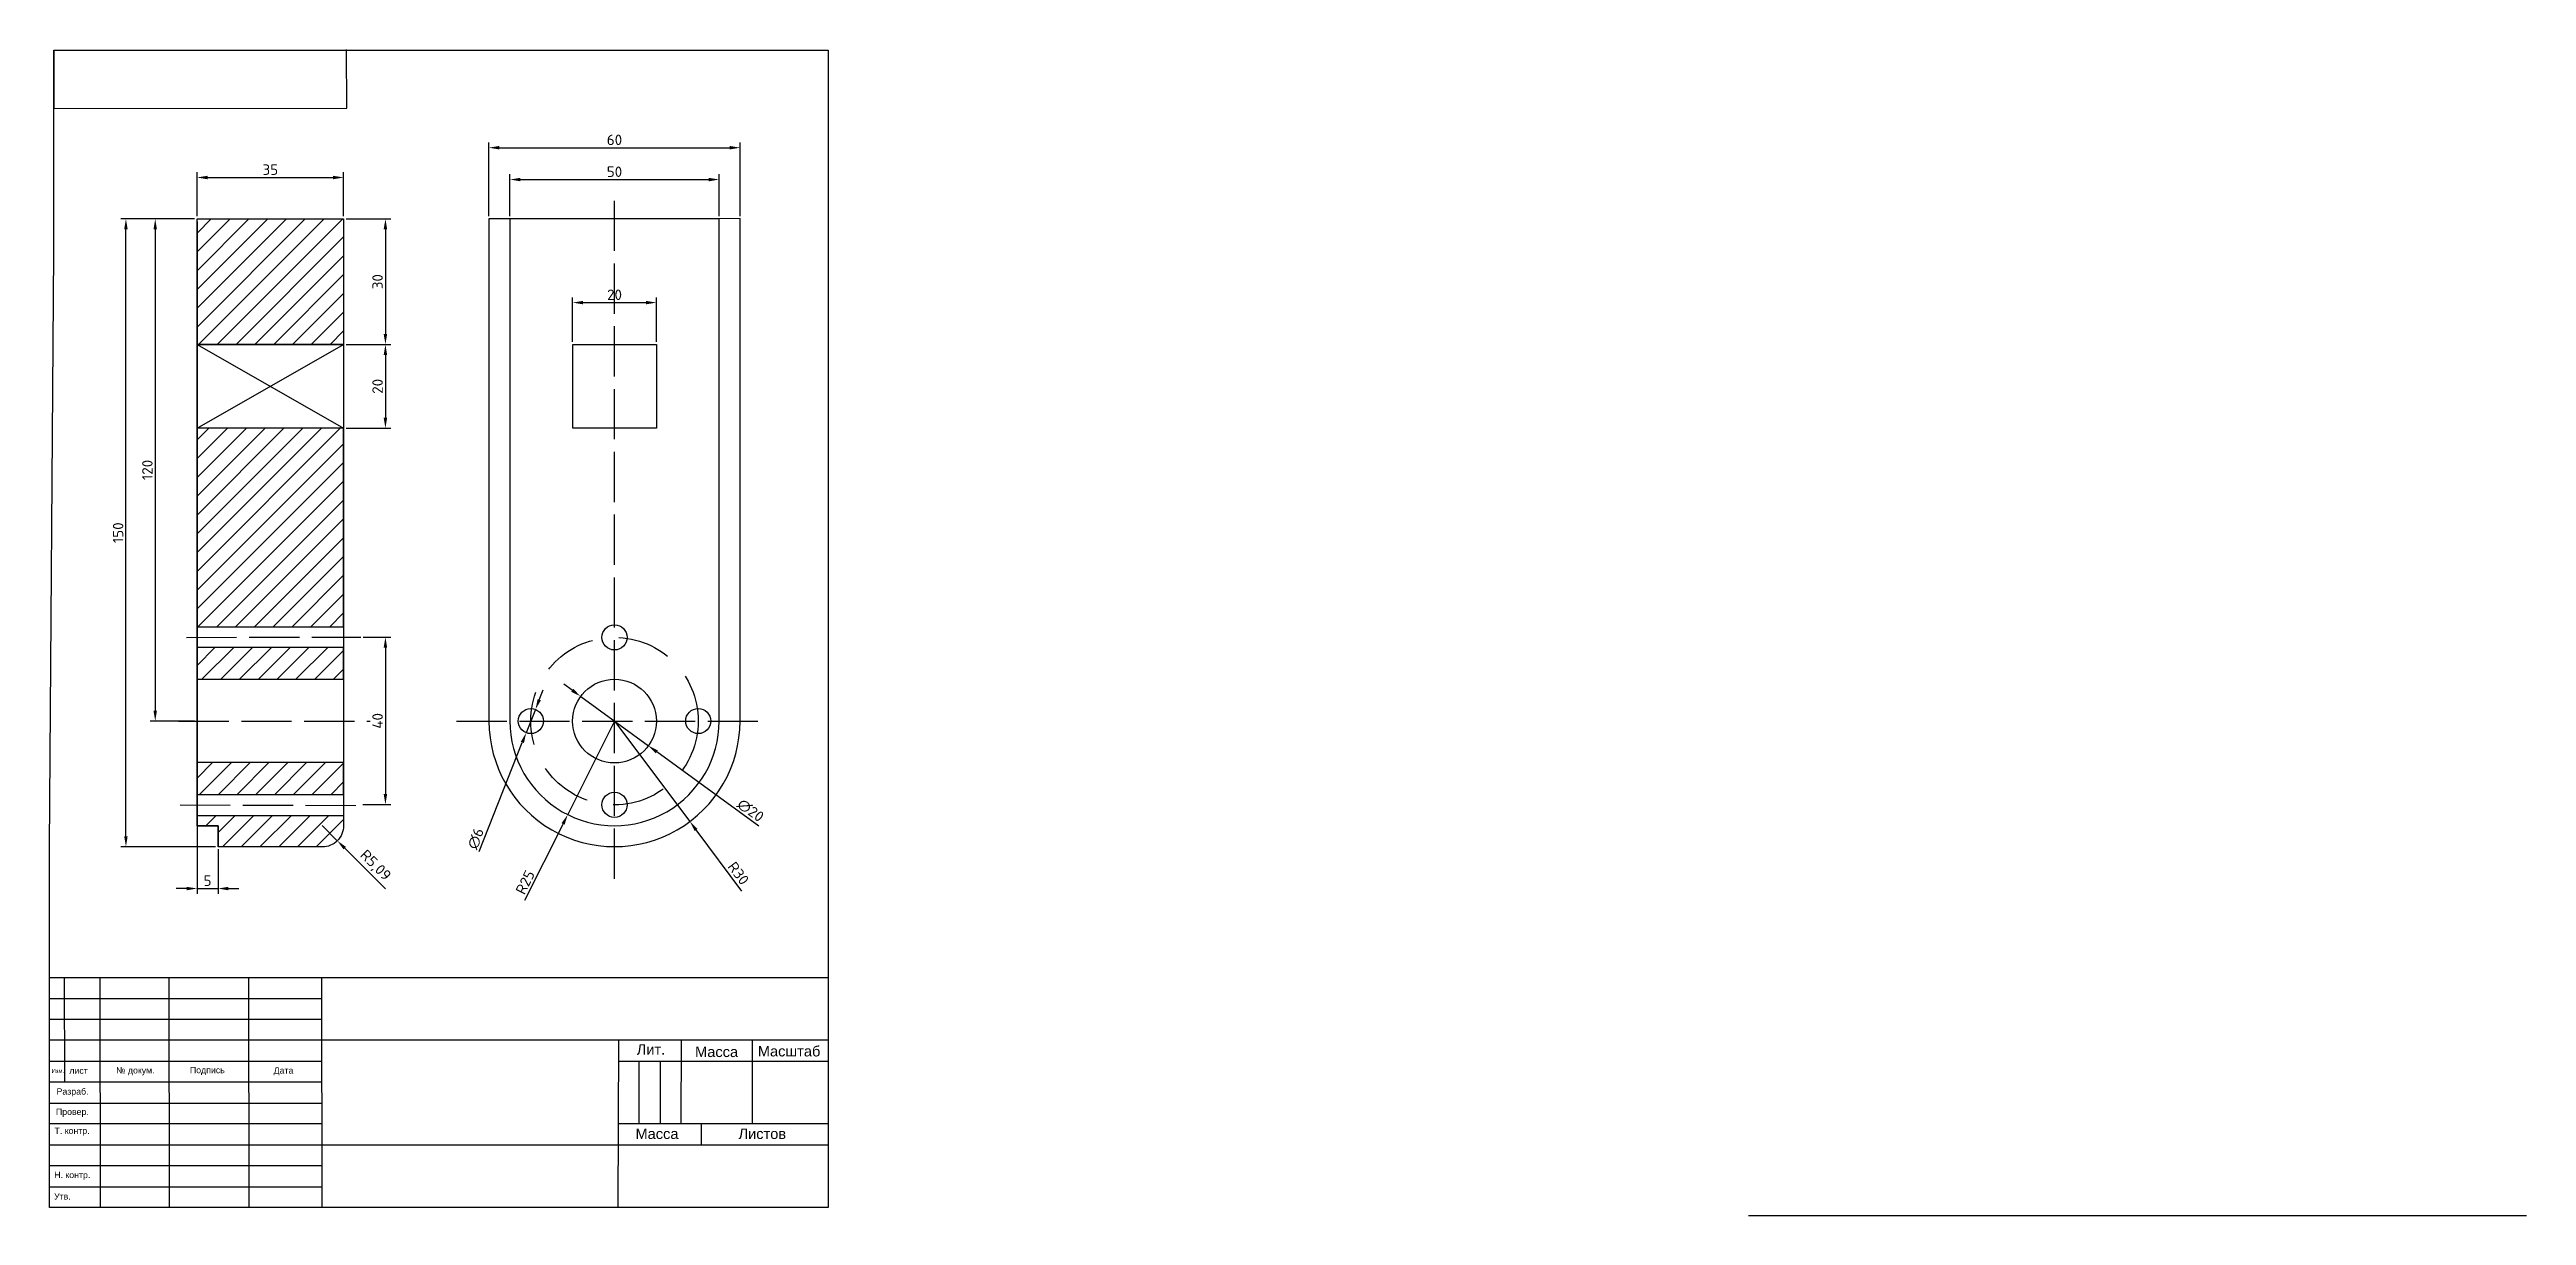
# Paper-space layout 'ISO A3 Title Block' of a CAD drawing. Header units: millimetres. Extents: x 220 to 812, y 11 to 289.
import ezdxf

# ---------------------------------------------------------------- set-up
doc = ezdxf.new("R2010")
doc.units = ezdxf.units.MM
doc.linetypes.add('ACAD_ISO02W100', pattern=[15, 12, -3])
doc.linetypes.add('DASHEDX2', pattern=[38.1, 25.4, -12.7])
doc.styles.add('ISO Proportional', font='isocp.shx')
doc.styles.get("Standard").update_dxf_attribs({"font": 'simplex.shx'})
doc.dimstyles.new('ISO-25', dxfattribs={"dimtxt": 2.5, "dimasz": 2.5, "dimexe": 1.25, "dimexo": 0.625, "dimtad": 1, "dimtxsty": 'Standard', "dimcen": 2.5, "dimadec": 0, "dimazin": 0, "dimtfac": 1, "dimtmove": 0, "dimatfit": 3, "dimfxl": 1, "dimarcsym": 0})
pattern_1 = [(45, (151.072, 1.8964), (-2.245064, 2.245064), [])]

# ---------------------------------------------------------------- blocks, each defined once
blk = doc.blocks.new('*D4')
at = {"color": 0, "lineweight": -2, "ltscale": 0.5, "transparency": 16777216}
for p, q in [((255.32, 248.11), (255.32, 87.49)), ((260.32, 98.11), (260.32, 87.49)), ((252.82, 88.74), (250.32, 88.74)), ((255.32, 88.74), (260.32, 88.74)), ((262.82, 88.74), (265.32, 88.74))]:
    blk.add_line(p, q, dxfattribs=at)
at = {"color": 0, "ltscale": 0.5, "transparency": 16777216}
for points in [[(252.82, 89.15), (252.82, 88.32), (255.32, 88.74)], [(262.82, 89.15), (262.82, 88.32), (260.32, 88.74)]]:
    blk.add_solid(points, dxfattribs=at)
at = {"layer": 'Defpoints', "color": 0, "ltscale": 0.5, "transparency": 16777216}
for p in [(255.32, 248.74), (260.32, 98.74), (260.32, 88.74)]:
    blk.add_point(p, dxfattribs=at)
at = {"color": 0, "ltscale": 0.5, "transparency": 16777216, "insert": (257.82, 90.61), "char_height": 2.5, "attachment_point": 5}
blk.add_mtext('5', dxfattribs=at)
blk = doc.blocks.new('*D5')
at = {"color": 0, "lineweight": -2, "ltscale": 0.5, "transparency": 16777216}
for p, q in [((254.69, 248.74), (237.07, 248.74)), ((238.32, 101.24), (238.32, 246.24)), ((259.69, 98.74), (237.07, 98.74))]:
    blk.add_line(p, q, dxfattribs=at)
at = {"color": 0, "ltscale": 0.5, "transparency": 16777216}
for points in [[(237.9, 246.24), (238.73, 246.24), (238.32, 248.74)], [(237.9, 101.24), (238.73, 101.24), (238.32, 98.74)]]:
    blk.add_solid(points, dxfattribs=at)
at = {"layer": 'Defpoints', "color": 0, "ltscale": 0.5, "transparency": 16777216}
for p in [(238.32, 248.74), (255.32, 248.74), (260.32, 98.74)]:
    blk.add_point(p, dxfattribs=at)
at = {"color": 0, "ltscale": 0.5, "transparency": 16777216, "insert": (236.44, 173.74), "char_height": 2.5, "attachment_point": 5, "rotation": 90}
blk.add_mtext('150', dxfattribs=at)
blk = doc.blocks.new('*D6')
at = {"color": 0, "lineweight": -2, "ltscale": 0.5, "transparency": 16777216}
for p, q in [((254.69, 248.74), (244.07, 248.74)), ((245.32, 246.24), (245.32, 131.24)), ((254.69, 128.74), (244.07, 128.74))]:
    blk.add_line(p, q, dxfattribs=at)
at = {"color": 0, "ltscale": 0.5, "transparency": 16777216}
for points in [[(244.9, 246.24), (245.73, 246.24), (245.32, 248.74)], [(244.9, 131.24), (245.73, 131.24), (245.32, 128.74)]]:
    blk.add_solid(points, dxfattribs=at)
at = {"layer": 'Defpoints', "color": 0, "ltscale": 0.5, "transparency": 16777216}
for p in [(255.32, 248.74), (245.32, 128.74), (255.32, 128.74)]:
    blk.add_point(p, dxfattribs=at)
at = {"color": 0, "ltscale": 0.5, "transparency": 16777216, "insert": (243.44, 188.74), "char_height": 2.5, "attachment_point": 5, "rotation": 90}
blk.add_mtext('120', dxfattribs=at)
blk = doc.blocks.new('*D7')
at = {"color": 0, "lineweight": -2, "ltscale": 0.5, "transparency": 16777216}
for p, q in [((290.94, 248.74), (301.57, 248.74)), ((300.32, 246.24), (300.32, 221.24)), ((290.94, 218.74), (301.57, 218.74))]:
    blk.add_line(p, q, dxfattribs=at)
at = {"color": 0, "ltscale": 0.5, "transparency": 16777216}
for points in [[(299.9, 246.24), (300.73, 246.24), (300.32, 248.74)], [(299.9, 221.24), (300.73, 221.24), (300.32, 218.74)]]:
    blk.add_solid(points, dxfattribs=at)
at = {"layer": 'Defpoints', "color": 0, "ltscale": 0.5, "transparency": 16777216}
for p in [(290.32, 248.74), (290.32, 218.74), (300.32, 218.74)]:
    blk.add_point(p, dxfattribs=at)
at = {"color": 0, "ltscale": 0.5, "transparency": 16777216, "insert": (298.44, 233.74), "char_height": 2.5, "attachment_point": 5, "rotation": 90}
blk.add_mtext('30', dxfattribs=at)
blk = doc.blocks.new('*D8')
at = {"color": 0, "lineweight": -2, "ltscale": 0.5, "transparency": 16777216}
for p, q in [((290.94, 218.74), (301.57, 218.74)), ((300.32, 216.24), (300.32, 201.24)), ((290.94, 198.74), (301.57, 198.74))]:
    blk.add_line(p, q, dxfattribs=at)
at = {"color": 0, "ltscale": 0.5, "transparency": 16777216}
for points in [[(299.9, 216.24), (300.73, 216.24), (300.32, 218.74)], [(299.9, 201.24), (300.73, 201.24), (300.32, 198.74)]]:
    blk.add_solid(points, dxfattribs=at)
at = {"layer": 'Defpoints', "color": 0, "ltscale": 0.5, "transparency": 16777216}
for p in [(290.32, 218.74), (290.32, 198.74), (300.32, 198.74)]:
    blk.add_point(p, dxfattribs=at)
at = {"color": 0, "ltscale": 0.5, "transparency": 16777216, "insert": (298.44, 208.74), "char_height": 2.5, "attachment_point": 5, "rotation": 90}
blk.add_mtext('20', dxfattribs=at)
blk = doc.blocks.new('*D9')
at = {"color": 0, "lineweight": -2, "ltscale": 0.5, "transparency": 16777216}
for p, q in [((295.03, 148.8), (301.57, 148.8)), ((300.32, 146.3), (300.32, 111.3)), ((294.9, 108.8), (301.57, 108.8))]:
    blk.add_line(p, q, dxfattribs=at)
at = {"color": 0, "ltscale": 0.5, "transparency": 16777216}
for points in [[(299.9, 146.3), (300.73, 146.3), (300.32, 148.8)], [(299.9, 111.3), (300.73, 111.3), (300.32, 108.8)]]:
    blk.add_solid(points, dxfattribs=at)
at = {"layer": 'Defpoints', "color": 0, "ltscale": 0.5, "transparency": 16777216}
for p in [(294.4, 148.8), (294.28, 108.8), (300.32, 108.8)]:
    blk.add_point(p, dxfattribs=at)
at = {"color": 0, "ltscale": 0.5, "transparency": 16777216, "insert": (298.44, 128.8), "char_height": 2.5, "attachment_point": 5, "rotation": 90}
blk.add_mtext('40', dxfattribs=at)
blk = doc.blocks.new('*D10')
at = {"color": 0, "lineweight": -2, "ltscale": 0.5, "transparency": 16777216}
for p, q in [((255.32, 249.36), (255.32, 259.88)), ((257.82, 258.63), (287.82, 258.63)), ((290.32, 249.36), (290.32, 259.88))]:
    blk.add_line(p, q, dxfattribs=at)
at = {"color": 0, "ltscale": 0.5, "transparency": 16777216}
for points in [[(257.82, 259.04), (257.82, 258.21), (255.32, 258.63)], [(287.82, 259.04), (287.82, 258.21), (290.32, 258.63)]]:
    blk.add_solid(points, dxfattribs=at)
at = {"layer": 'Defpoints', "color": 0, "ltscale": 0.5, "transparency": 16777216}
for p in [(290.32, 258.63), (255.32, 248.74), (290.32, 248.74)]:
    blk.add_point(p, dxfattribs=at)
at = {"color": 0, "ltscale": 0.5, "transparency": 16777216, "insert": (272.82, 260.5), "char_height": 2.5, "attachment_point": 5}
blk.add_mtext('35', dxfattribs=at)
blk = doc.blocks.new('*D11')
at = {"color": 0, "lineweight": -2, "ltscale": 0.5, "transparency": 16777216}
for p, q in [((345.05, 219.36), (345.05, 229.99)), ((347.55, 228.74), (362.55, 228.74)), ((365.05, 219.36), (365.05, 229.99))]:
    blk.add_line(p, q, dxfattribs=at)
at = {"color": 0, "ltscale": 0.5, "transparency": 16777216}
for points in [[(347.55, 229.15), (347.55, 228.32), (345.05, 228.74)], [(362.55, 229.15), (362.55, 228.32), (365.05, 228.74)]]:
    blk.add_solid(points, dxfattribs=at)
at = {"layer": 'Defpoints', "color": 0, "ltscale": 0.5, "transparency": 16777216}
for p in [(365.05, 228.74), (345.05, 218.74), (365.05, 218.74)]:
    blk.add_point(p, dxfattribs=at)
at = {"color": 0, "ltscale": 0.5, "transparency": 16777216, "insert": (355.05, 230.61), "char_height": 2.5, "attachment_point": 5}
blk.add_mtext('20', dxfattribs=at)
blk = doc.blocks.new('*D12')
at = {"color": 0, "lineweight": -2, "ltscale": 0.5, "transparency": 16777216}
for p, q in [((330.06, 249.38), (330.06, 259.39)), ((332.56, 258.14), (377.56, 258.14)), ((380.06, 249.38), (380.06, 259.39))]:
    blk.add_line(p, q, dxfattribs=at)
at = {"color": 0, "ltscale": 0.5, "transparency": 16777216}
for points in [[(332.56, 258.55), (332.56, 257.72), (330.06, 258.14)], [(377.56, 258.55), (377.56, 257.72), (380.06, 258.14)]]:
    blk.add_solid(points, dxfattribs=at)
at = {"layer": 'Defpoints', "color": 0, "ltscale": 0.5, "transparency": 16777216}
for p in [(380.06, 258.14), (330.06, 248.75), (380.06, 248.75)]:
    blk.add_point(p, dxfattribs=at)
at = {"color": 0, "ltscale": 0.5, "transparency": 16777216, "insert": (355.04, 260.01), "char_height": 2.5, "attachment_point": 5}
blk.add_mtext('50', dxfattribs=at)
blk = doc.blocks.new('*D13')
at = {"color": 0, "lineweight": -2, "ltscale": 0.5, "transparency": 16777216}
for p, q in [((325.06, 249.38), (325.06, 267)), ((385.05, 249.38), (385.05, 267)), ((327.56, 265.75), (382.55, 265.75))]:
    blk.add_line(p, q, dxfattribs=at)
at = {"color": 0, "ltscale": 0.5, "transparency": 16777216}
for points in [[(327.56, 266.17), (327.56, 265.33), (325.06, 265.75)], [(382.55, 266.17), (382.55, 265.33), (385.05, 265.75)]]:
    blk.add_solid(points, dxfattribs=at)
at = {"layer": 'Defpoints', "color": 0, "ltscale": 0.5, "transparency": 16777216}
for p in [(385.05, 265.75), (325.06, 248.75), (385.05, 248.75)]:
    blk.add_point(p, dxfattribs=at)
at = {"color": 0, "ltscale": 0.5, "transparency": 16777216, "insert": (355.04, 267.63), "char_height": 2.5, "attachment_point": 5}
blk.add_mtext('60', dxfattribs=at)
blk = doc.blocks.new('*D14')
at = {"color": 0, "lineweight": -2, "ltscale": 0.5, "transparency": 16777216}
for p, q in [((355.05, 128.75), (343.87, 106.39)), ((333.63, 85.92), (342.75, 104.15))]:
    blk.add_line(p, q, dxfattribs=at)
at = {"color": 0, "ltscale": 0.5, "transparency": 16777216}
blk.add_solid([(342.38, 104.34), (343.12, 103.97), (343.87, 106.39)], dxfattribs=at)
at = {"layer": 'Defpoints', "color": 0, "ltscale": 0.5, "transparency": 16777216}
for p in [(355.05, 128.75), (343.87, 106.39)]:
    blk.add_point(p, dxfattribs=at)
at = {"color": 0, "ltscale": 0.5, "transparency": 16777216, "insert": (333.7, 90.24), "char_height": 2.5, "attachment_point": 5, "rotation": 63.43234}
blk.add_mtext('R25', dxfattribs=at)
blk = doc.blocks.new('*D15')
at = {"color": 0, "lineweight": -2, "ltscale": 0.5, "transparency": 16777216}
for p, q in [((355.05, 128.75), (373.05, 104.75)), ((385.5, 88.14), (374.55, 102.75))]:
    blk.add_line(p, q, dxfattribs=at)
at = {"color": 0, "ltscale": 0.5, "transparency": 16777216}
blk.add_solid([(374.88, 103), (374.21, 102.5), (373.05, 104.75)], dxfattribs=at)
at = {"layer": 'Defpoints', "color": 0, "ltscale": 0.5, "transparency": 16777216}
for p in [(355.05, 128.75), (373.05, 104.75)]:
    blk.add_point(p, dxfattribs=at)
at = {"color": 0, "ltscale": 0.5, "transparency": 16777216, "insert": (384.66, 92.38), "char_height": 2.5, "attachment_point": 5, "rotation": 306.86391}
blk.add_mtext('R30', dxfattribs=at)
blk = doc.blocks.new('*D16')
at = {"color": 0, "lineweight": -2, "ltscale": 0.5, "transparency": 16777216}
for p, q in [((337.08, 133.86), (338, 136.19)), ((336.16, 131.54), (333.94, 125.96)), ((322.71, 97.61), (333.02, 123.64))]:
    blk.add_line(p, q, dxfattribs=at)
at = {"color": 0, "ltscale": 0.5, "transparency": 16777216}
for points in [[(336.69, 134.01), (337.46, 133.71), (336.16, 131.54)], [(332.64, 123.79), (333.41, 123.48), (333.94, 125.96)]]:
    blk.add_solid(points, dxfattribs=at)
at = {"layer": 'Defpoints', "color": 0, "ltscale": 0.5, "transparency": 16777216}
for p in [(336.16, 131.54), (333.94, 125.96)]:
    blk.add_point(p, dxfattribs=at)
at = {"color": 0, "ltscale": 0.5, "transparency": 16777216, "insert": (321.9, 100.66), "char_height": 2.5, "attachment_point": 5, "rotation": 68.37963}
blk.add_mtext('∅6', dxfattribs=at)
blk = doc.blocks.new('*D17')
at = {"color": 0, "lineweight": -2, "ltscale": 0.5, "transparency": 16777216}
for p, q in [((344.95, 136.11), (342.93, 137.58)), ((346.97, 134.64), (363.13, 122.86)), ((389.49, 103.66), (365.15, 121.39))]:
    blk.add_line(p, q, dxfattribs=at)
at = {"color": 0, "ltscale": 0.5, "transparency": 16777216}
for points in [[(345.19, 136.45), (344.7, 135.77), (346.97, 134.64)], [(365.4, 121.73), (364.91, 121.05), (363.13, 122.86)]]:
    blk.add_solid(points, dxfattribs=at)
at = {"layer": 'Defpoints', "color": 0, "ltscale": 0.5, "transparency": 16777216}
for p in [(346.97, 134.64), (363.13, 122.86)]:
    blk.add_point(p, dxfattribs=at)
at = {"color": 0, "ltscale": 0.5, "transparency": 16777216, "insert": (387.54, 107.4), "char_height": 2.5, "attachment_point": 5, "rotation": 323.92389}
blk.add_mtext('∅20', dxfattribs=at)
blk = doc.blocks.new('*D18')
at = {"color": 0, "lineweight": -2, "ltscale": 0.5, "transparency": 16777216}
for p, q in [((285.23, 103.77), (288.82, 100.16)), ((300.3, 88.66), (290.59, 98.39))]:
    blk.add_line(p, q, dxfattribs=at)
at = {"color": 0, "ltscale": 0.5, "transparency": 16777216}
blk.add_solid([(290.88, 98.69), (290.29, 98.1), (288.82, 100.16)], dxfattribs=at)
at = {"layer": 'Defpoints', "color": 0, "ltscale": 0.5, "transparency": 16777216}
for p in [(285.23, 103.77), (288.82, 100.16)]:
    blk.add_point(p, dxfattribs=at)
at = {"color": 0, "ltscale": 0.5, "transparency": 16777216, "insert": (297.82, 94.14), "char_height": 2.5, "attachment_point": 5, "rotation": 314.94171}
blk.add_mtext('R5,09', dxfattribs=at)

psp = doc.layouts.new('ISO A3 Title Block')

# ---------------------------------------------------------------- hatches: boundary and pattern name
h = psp.add_hatch()
h.set_pattern_fill('ANSI31', color=256)
h.set_pattern_definition(pattern_1)
h.paths.add_polyline_path([(290.317, 218.737), (255.317, 218.737), (255.317, 248.737), (290.317, 248.737)])
h = psp.add_hatch()
h.set_pattern_fill('ANSI31', color=256)
h.set_pattern_definition(pattern_1)
h.paths.add_polyline_path([(290.317, 151.306), (290.317, 198.737), (255.317, 198.737), (255.317, 151.237)])
h = psp.add_hatch()
h.set_pattern_fill('ANSI31', color=256)
h.set_pattern_definition(pattern_1)
edge = h.paths.add_edge_path()
edge.add_line((255.317, 138.737), (290.317, 138.737))
edge.add_line((290.317, 138.737), (290.317, 146.343))
edge.add_line((290.317, 146.343), (255.317, 146.343))
edge.add_line((255.317, 146.343), (255.317, 138.737))
edge.add_line((255.317, 111.222), (290.317, 111.222))
edge.add_line((290.317, 111.222), (290.317, 118.828))
edge.add_line((290.317, 118.828), (255.317, 118.828))
edge.add_line((255.317, 118.828), (255.317, 111.222))
at = {"ltscale": 0.5}
h = psp.add_hatch(dxfattribs=at)
h.set_pattern_fill('ANSI31', color=256)
h.set_pattern_definition(pattern_1)
h.paths.add_polyline_path([(290.317, 103.767), (290.317, 106.222), (255.317, 106.222), (255.317, 103.737), (260.317, 103.737), (260.317, 98.727), (285.217, 98.677, 0.4148093)])

# ---------------------------------------------------------------- linework, layer by layer
for p, q in [((221.113, 289.091), (221.113, 275.091)), ((291.113, 275.204), (290.989, 289.204)), ((221.113, 275.091), (291.113, 275.204)), ((255.317, 111.222), (255.317, 108.722)), ((255.317, 108.722), (255.317, 106.222)), ((255.317, 103.737), (260.317, 103.737)), ((260.317, 103.737), (260.317, 98.737)), ((220.067, 67.487), (405.923, 67.487)), ((220.067, 67.487), (227.067, 67.487)), ((223.567, 67.487), (223.603, 42.487)), ((227.067, 67.487), (237.067, 67.477)), ((232.067, 67.482), (232.145, 12.482)), ((237.067, 67.477), (260.067, 67.48)), ((248.567, 67.478), (248.645, 12.478)), ((260.067, 67.48), (275.067, 67.482)), ((267.567, 67.481), (267.645, 12.481)), ((275.067, 67.482), (285.067, 67.484)), ((285.067, 67.484), (285.145, 12.484)), ((220.067, 62.487), (285.074, 62.487)), ((220.067, 57.487), (285.081, 57.487)), ((405.975, 52.487), (220.067, 52.487)), ((220.067, 47.487), (285.096, 47.487)), ((355.975, 52.514), (355.861, 12.487)), ((355.96, 47.487), (406.113, 47.487)), ((360.918, 32.511), (360.918, 47.487)), ((360.96, 47.487), (365.96, 47.487)), ((365.96, 47.487), (365.96, 32.487)), ((370.975, 52.528), (370.918, 32.528)), ((387.975, 52.514), (387.918, 32.514)), ((285.103, 42.487), (220.067, 42.487)), ((220.067, 37.487), (285.11, 37.487)), ((285.117, 32.487), (220.067, 32.487)), ((406.044, 32.487), (355.918, 32.514)), ((370.918, 32.506), (370.918, 32.506)), ((375.813, 27.487), (375.797, 32.503)), ((220.067, 27.487), (406.113, 27.487)), ((285.131, 22.51), (220.067, 22.487)), ((220.067, 17.487), (285.138, 17.487)), ((625.99, 10.624), (811.846, 10.624))]:
    psp.add_line(p, q, dxfattribs=at)
at = {"linetype": 'ACAD_ISO02W100'}
for p, q in [((355.056, 91.072), (355.035, 256.06)), ((252.762, 148.737), (294.405, 148.817)), ((250.912, 128.737), (296.652, 128.742)), ((317.32, 128.747), (389.666, 128.753)), ((251.249, 108.737), (294.287, 108.576))]:
    psp.add_line(p, q, dxfattribs=at)
for p, q in [((255.317, 218.737), (290.317, 198.737)), ((255.317, 198.737), (290.317, 218.737)), ((290.317, 151.306), (290.317, 148.806)), ((255.317, 128.74), (255.317, 138.74)), ((255.317, 128.74), (255.317, 118.74))]:
    psp.add_line(p, q)
at = {"ltscale": 0.5}
psp.add_lwpolyline([(406.113, 12.487), (220.067, 12.487), (220.067, 98.737), (221.113, 240.66), (221.113, 289.091), (406.113, 289.091)], close=True, dxfattribs=at)
for points in [[(290.317, 218.737), (255.317, 218.737), (255.317, 248.737), (290.317, 248.737)], [(255.317, 218.737), (290.317, 218.737), (290.317, 198.737), (255.317, 198.737)], [(290.317, 151.306), (290.317, 198.737), (255.317, 198.737), (255.317, 151.237)]]:
    psp.add_lwpolyline(points, close=True)
psp.add_lwpolyline([(290.317, 248.737), (290.317, 103.767, -0.4148093), (285.217, 98.677), (260.317, 98.727), (260.317, 103.737), (255.317, 103.737), (255.317, 106.222), (290.317, 106.222)], format="xyb")
for points in [[(255.317, 103.737), (255.317, 108.737), (255.317, 128.737), (255.317, 151.237), (255.317, 248.737), (290.317, 248.737)], [(255.317, 138.737), (290.317, 138.737), (290.317, 146.343), (255.317, 146.343), (255.317, 138.737)], [(255.317, 111.222), (290.317, 111.222), (290.317, 118.828), (255.317, 118.828), (255.317, 111.222)]]:
    psp.add_lwpolyline(points)
for points in [[(325.05, 128.755, 1.0001289), (385.05, 128.753), (385.055, 248.831), (355.055, 248.75), (325.055, 248.75), (325.05, 128.747)], [(330.05, 128.754, 1.0001289), (380.05, 128.752), (380.055, 248.75), (355.055, 248.75), (330.055, 248.75), (330.05, 128.748)]]:
    psp.add_lwpolyline(points, format="xyb", dxfattribs=at)
psp.add_lwpolyline([(355.055, 218.737), (365.055, 218.737), (365.055, 198.737), (345.055, 198.737), (345.055, 218.737), (365.055, 218.737)], dxfattribs=at)
at = {"linetype": 'DASHEDX2', "ltscale": 0.5}
psp.add_circle((355.05, 128.75), 20, dxfattribs=at)
at = {"ltscale": 0.5}
for centre, radius in [((355.048, 148.75), 3), ((355.05, 128.75), 10), ((335.05, 128.748), 3), ((375.05, 128.752), 3), ((355.052, 108.75), 3)]:
    psp.add_circle(centre, radius, dxfattribs=at)

# ---------------------------------------------------------------- texts
at = {"ltscale": 0.5, "attachment_point": 1, "style": 'ISO Proportional'}
for s, width, insert, char_height in [('{\\fArial|b0|i0|c204|p0;Лит.}', 10.80823, (360.352, 51.523), 2.5), ('{\\fArial|b0|i0|c204|p0;Масса}', 14.89245, (374.299, 50.975), 2.5), ('{\\fArial|b0|i0|c204|p0;Масштаб}', 18.1382, (389.291, 51.124), 2.5), ('{\\fArial|b0|i0|c204|p0;Изм.}', 3.52832, (220.559, 45.652), 1), ('{\\fArial|b0|i0|c204|p0;лист}', 8.66025, (224.799, 45.974), 1.5), ('\\pi-4.5,l10.5,t10.5;{\\fArial|b0|i0|c204|p34;№ докум.}', 16.50626, (229.964, 46.059), 1.5), ('{\\fArial|b0|i0|c204|p0;Подпись}', 19.00708, (253.6, 46.112), 1.5), ('{\\fArial|b0|i0|c204|p0;Дата}', 8.10235, (273.611, 46.028), 1.5), ('{\\fArial|b0|i0|c204|p0;Провер.}', 10.71942, (221.596, 36.136), 1.5), ('{\\fArial|b0|i0|c204|p0;Разраб.}', 9.71097, (221.743, 41.001), 1.5), ('{\\fArial|b0|i0|c204|p0;Т. контр.}', 9.97242, (221.26, 31.619), 1.5), ('{\\fArial|b0|i0|c204|p0;Масса}', 16.88475, (360.054, 31.394), 2.5), ('{\\fArial|b0|i0|c204|p0;Листов}', 21.01878, (384.659, 31.394), 2.5), ('{\\fArial|b0|i0|c204|p0;Н. контр.}', 9.97242, (221.186, 21.053), 1.5), ('{\\fArial|b0|i0|c204|p0;Утв.}', 9.97242, (221.148, 15.938), 1.5)]:
    psp.add_mtext_dynamic_manual_height_columns(s, width=width, gutter_width=12.5, heights=[0], dxfattribs=dict(at, insert=insert, char_height=char_height))

# ---------------------------------------------------------------- dimensions: what is measured, and where the dimension line sits
at = {"ltscale": 0.5}
for base, p1, p2, picture, middle in [((385.055, 265.75), (325.055, 248.75), (385.055, 248.75), '*D13', (355.036, 265.75)), ((290.317, 258.627), (255.317, 248.737), (290.317, 248.737), '*D10', (272.817, 258.627)), ((380.055, 258.135), (330.055, 248.75), (380.055, 248.75), '*D12', (355.036, 258.135)), ((365.055, 228.737), (345.055, 218.737), (365.055, 218.737), '*D11', (355.055, 228.737))]:
    dim = psp.add_linear_dim(base=base, p1=p1, p2=p2, dimstyle='ISO-25', dxfattribs=at)
    dim.commit()
    dim.dimension.update_dxf_attribs({"geometry": picture, "text_midpoint": middle, "dimtype": 160})
for base, p1, p2, picture, middle in [((238.317, 248.737), (260.317, 98.737), (255.317, 248.737), '*D5', (236.442, 173.737)), ((245.317, 128.737), (255.317, 248.737), (255.317, 128.737), '*D6', (243.442, 188.737)), ((300.317, 218.737), (290.317, 248.737), (290.317, 218.737), '*D7', (298.442, 233.737)), ((300.317, 198.737), (290.317, 218.737), (290.317, 198.737), '*D8', (298.442, 208.737))]:
    dim = psp.add_linear_dim(base=base, p1=p1, p2=p2, angle=90, dimstyle='ISO-25', dxfattribs=at)
    dim.commit()
    dim.dimension.update_dxf_attribs({"geometry": picture, "text_midpoint": middle})
dim = psp.add_linear_dim(base=(260.317, 88.737), p1=(255.317, 248.737), p2=(260.317, 98.737), dimstyle='ISO-25', dxfattribs=at)
dim.commit()
dim.dimension.update_dxf_attribs({"geometry": '*D4', "text_midpoint": (257.817, 90.612)})
dim = psp.add_linear_dim(base=(300.317, 108.798), p1=(294.404, 148.796), p2=(294.28, 108.798), angle=90, dimstyle='ISO-25', dxfattribs=at)
dim.commit()
dim.dimension.update_dxf_attribs({"geometry": '*D9', "text_midpoint": (300.317, 128.798), "dimtype": 160})
for p1, p2, picture, middle in [((336.156, 131.537), (333.945, 125.959), '*D16', (323.643, 99.966)), ((346.968, 134.639), (363.133, 122.861), '*D17', (386.434, 105.885))]:
    dim = psp.add_diameter_dim_2p(p1=p1, p2=p2, dimstyle='ISO-25', dxfattribs=at)
    dim.commit()
    dim.dimension.update_dxf_attribs({"geometry": picture, "text_midpoint": middle, "dimtype": 163})
for mpoint, picture, middle in [((343.869, 106.39), '*D14', (335.374, 89.403)), ((373.048, 104.748), '*D15', (383.163, 91.258))]:
    dim = psp.add_radius_dim(center=(355.05, 128.75), mpoint=mpoint, dimstyle='ISO-25', dxfattribs=at)
    dim.commit()
    dim.dimension.update_dxf_attribs({"geometry": picture, "text_midpoint": middle, "dimtype": 164})
dim = psp.add_radius_dim(center=(285.227, 103.767), mpoint=(288.823, 100.164), dimstyle='ISO-25', dxfattribs=at)
dim.commit()
dim.dimension.update_dxf_attribs({"geometry": '*D18', "text_midpoint": (297.824, 94.136)})

doc.saveas('drawing.dxf')
